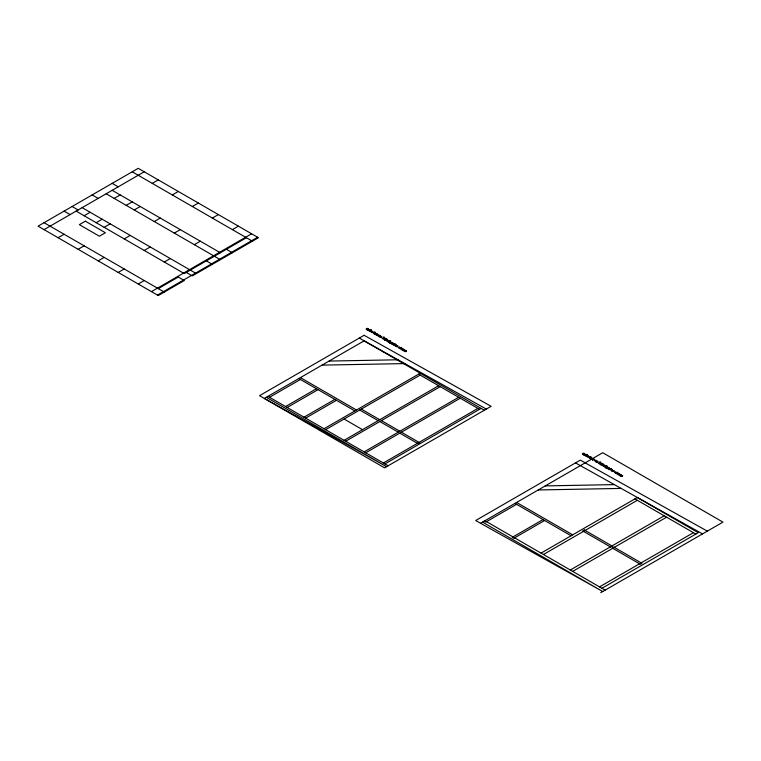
<?xml version="1.0" encoding="UTF-8"?>
<svg xmlns="http://www.w3.org/2000/svg" width="761" height="761" viewBox="0 0 761 761"><rect width="100%" height="100%" fill="white"/><g stroke="black" fill="none" stroke-linecap="round" stroke-linejoin="round"><path stroke-width="1.14" d="M368.001 329.018L366.621 329.247M584.201 453.794L582.812 454.089M366.574 329.094L367.982 328.828M582.755 453.917L584.172 453.651M393.161 344.429L394.493 344.115M609.352 469.252L610.683 468.947M369.57 329.894L368.267 330.226M585.761 454.726L584.828 455.354L586.075 454.783M394.512 344.353L393.247 344.647M610.722 469.128L609.418 469.461M392.847 344.353L394.579 343.905M609.038 469.185L610.76 468.738M383.154 339.358L383.601 339.282M599.345 464.191L599.792 464.105M374.06 333.366L375.363 333.756M391.63 343.515L392.933 343.905M590.241 458.198L591.544 458.588M607.811 468.338L609.114 468.728M368.191 329.989L369.523 329.665M584.372 454.821L585.704 454.498M369.884 329.979L368.172 330.407M388.919 340.88L387.454 341.508L388.414 340.947M605.109 465.684L603.635 466.331L604.605 465.77M385.951 339.71L384.952 339.872M602.17 464.495L601.2 464.724M375.363 333.451L374.498 333.023L375.458 333.137M392.961 343.563L392.067 343.173L393.028 343.287M591.544 458.274L590.679 457.856L591.649 457.97M609.152 468.395L608.248 467.996L609.219 468.11M399.287 347.853L398.193 347.511L399.468 348.034M588.729 457.237L587.625 456.914L588.909 457.418M615.468 472.676L614.374 472.353L615.649 472.866M387.606 340.414L386.598 341.004L388.462 340.624M603.796 465.247L602.779 465.837L604.653 465.447M372.947 332.871L374.916 332.005L373.366 332.899M399.696 348.31L401.656 347.444L400.115 348.338M589.128 457.703L591.097 456.838L589.556 457.722M615.877 473.142L617.846 472.277L616.296 473.171M390.526 341.546L389.213 341.67M390.764 341.699C391.458 340.548 388.291 340.823 390.564 341.232M606.688 466.388L605.395 466.493M606.955 466.531C607.62 465.371 604.434 465.675 606.745 466.055M371.663 331.206L371.625 331.225A3.605 2.083 0 0 1 371.045 331.054L371.035 331.064M377.18 334.412L375.934 334.85L376.866 334.317M380.12 336.134L378.892 336.562L379.825 336.02M396.291 345.465L395.064 345.894L395.996 345.351M404.842 350.402L403.606 350.831L404.548 350.288M593.352 459.254L592.115 459.682L593.057 459.14M596.31 460.957L595.073 461.385L596.006 460.843M612.481 470.298L611.245 470.726L612.177 470.184M621.024 475.235L619.796 475.663L620.729 475.121M371.244 331.739L371.901 331.358M381.042 337.389L381.699 337.009M397.213 346.731L397.87 346.35M402.655 349.87L403.235 349.537M405.765 351.668L406.345 351.325M587.435 456.562L588.082 456.181M597.233 462.222L597.88 461.841M613.404 471.554L614.051 471.173M621.956 476.491L622.603 476.11M44.062 229.632L144.238 171.796M84.129 215.753L90.14 212.281M114.179 198.402L120.19 194.93M58.083 237.727L64.095 234.255M152.248 183.363L158.259 179.891M96.152 222.688L102.164 219.216M126.202 205.337L132.214 201.874M104.162 227.32L110.174 223.848M134.212 209.969L140.224 206.497M78.117 249.294L84.129 245.822M172.281 194.93L178.293 191.458M124.195 238.887L130.207 235.415M154.255 221.537L160.257 218.065M98.15 260.861L104.162 257.389M192.314 206.497L198.326 203.025M144.238 250.455L150.24 246.983M174.288 233.104L180.3 229.632M118.193 272.428L124.195 268.956M212.348 218.065L218.359 214.592M164.271 262.022L170.283 258.55M194.321 244.671L200.333 241.199M138.226 283.996L144.238 280.524M232.39 229.632L238.393 226.16M151.449 291.625L251.615 233.798M158.259 288.619L178.293 277.052L184.305 280.524L158.259 295.563L38.05 226.16L138.226 168.324L258.436 237.727L192.314 275.901L186.302 272.428M246.412 237.727L184.305 273.589L76.119 211.12M157.46 295.097L257.627 237.261M367.934 330.065C365.993 331.149 368.752 328.457 369.865 329.703M269.556 397.29L300.405 379.473M285.584 406.545L316.433 388.728M394.778 344.248C397.137 343.144 393.342 345.76 392.904 344.647M287.182 407.468L318.041 389.651M304.01 417.18L334.869 399.373M305.618 418.112L336.467 400.296M324.053 428.747L420.215 373.232M325.651 429.68L420.215 375.078M344.086 440.315L438.65 385.722M345.684 441.237L440.248 386.645M364.119 451.882L458.683 397.29M365.718 452.805L460.281 398.212M383.354 462.992L477.918 408.391M384.952 463.915L481.123 408.391M584.115 454.888C582.184 455.972 584.962 453.271 586.056 454.526M707.321 531.14L580.301 460.12L475.72 520.495L480.533 523.273L602.741 452.719L722.95 522.113L600.743 592.676M516.595 504.305L485.737 522.113L484.139 521.19M610.969 469.08C612.986 468.167 609.532 470.564 609.085 469.47M543.04 519.573L512.182 537.38L513.789 538.312L544.638 520.495M541.033 553.114L637.337 497.513L698.237 532.681L601.941 588.282M543.44 554.503L637.337 500.291M570.284 570.008L664.182 515.796M572.691 571.387L666.588 517.185M599.535 586.893L693.433 532.681M405.775 351.373L405.794 351.354A2.835 1.636 0 0 1 405.394 351.125L405.271 351.078M385.028 339.358L385.96 339.416M601.209 464.181L602.151 464.239M597.166 461.965L597.347 461.86A2.835 1.636 0 0 1 596.862 461.68L596.776 461.651M613.318 471.306L613.518 471.202A2.835 1.636 0 0 1 613.033 471.011L612.966 470.992M390.184 343.316L392.086 342.507L389.708 343.487M371.13 331.511L371.368 331.377A2.835 1.636 0 0 1 370.883 331.197L370.797 331.168M606.355 468.148L608.277 467.33L605.87 468.3M587.33 456.324L587.549 456.21A2.835 1.636 0 0 1 587.064 456.02L586.978 455.991M618.722 474.464L618.959 474.341A2.835 1.636 0 0 1 618.474 474.16L618.37 474.122M380.909 337.171L381.166 337.037A2.835 1.636 0 0 1 380.681 336.847L380.548 336.809M397.08 346.502L397.337 346.369A2.835 1.636 0 0 1 396.842 346.188L396.719 346.141M402.512 349.641L402.778 349.508A2.835 1.636 0 0 1 402.284 349.328L402.16 349.28M621.813 476.272L622.07 476.139A2.835 1.636 0 0 1 621.585 475.948M603.235 464.895C601.171 466.113 602.883 464.067 604.148 464.923M372.719 332.595L371.463 332.034L372.557 332.395A2.293 1.322 0 0 0 372.414 332.11A4.794 2.768 0 0 1 372.196 331.882L372.814 331.435L373.128 332.024M387.054 340.072C385.123 341.204 386.607 339.263 387.967 340.091M390.583 341.784L388.976 341.841M606.774 466.617L605.157 466.674M617.704 473.247L616.372 473.684L618.113 473.076M401.523 348.414L400.191 348.852L401.932 348.243M370.978 331.549L370.331 331.435M380.728 337.218L380.158 337.104M396.938 346.54L396.3 346.426M402.341 349.689L401.722 349.556M405.451 351.487L404.881 351.382M587.159 456.381L586.046 456.143M596.976 462.032L595.863 461.832M613.147 471.373L612.025 471.145M618.522 474.522L617.447 474.255M621.632 476.319L620.586 476.101M380.995 336.4L380.51 336.295L381.794 336.543M397.166 345.732L396.681 345.637L397.965 345.884M597.185 461.223L596.691 461.128L597.984 461.375M613.356 470.564L612.862 470.46L614.156 470.707M621.899 475.501L621.414 475.397L622.698 475.644M405.718 350.669L405.233 350.574L406.517 350.821M618.788 473.703L618.303 473.599L619.587 473.846M388.034 340.414L388.919 340.69M604.215 465.247L605.1 465.523M402.607 348.871L402.122 348.776L403.406 349.023M587.387 455.573L586.893 455.468L588.186 455.715M371.197 330.74L370.712 330.645L371.996 330.892M329.075 361.075L398.041 359.782M322.046 365.128L404.852 363.587M545.257 485.899L614.232 484.614M538.227 489.96L621.033 488.419M386.36 338.845L385.408 339.092L386.246 339.825A0.97 0.561 0 0 1 384.571 339.92M370.845 331.71L369.856 331.292M380.605 337.361L379.682 336.999M396.776 346.693L395.834 346.303M402.217 349.841L401.294 349.48M405.328 351.63L404.395 351.259M586.997 456.533L586.331 456.381M596.786 462.193L596.044 461.984M612.957 471.525L612.263 471.354M618.398 474.664L617.704 474.493M621.509 476.462L620.795 476.281M602.541 463.677L601.599 463.915L602.427 464.657A0.97 0.561 0 0 1 600.752 464.752M404.576 349.927L402.674 350.298L404.129 349.461L404.842 349.832M380.738 336.676L380.833 336.714A3.605 2.083 0 0 0 381.356 336.923M396.909 346.008L397.004 346.055A3.605 2.083 0 0 0 397.527 346.265M402.35 349.156L402.445 349.194A3.605 2.083 0 0 0 402.959 349.404M405.461 350.945L405.556 350.992A3.605 2.083 0 0 0 406.079 351.202M587.131 455.849L587.226 455.887A3.605 2.083 0 0 0 587.739 456.096M596.928 461.508L597.024 461.546A3.605 2.083 0 0 0 597.537 461.756M613.1 470.84L613.195 470.878A3.605 2.083 0 0 0 613.708 471.088M621.642 475.777L621.737 475.815A3.605 2.083 0 0 0 622.26 476.025M399.867 347.463L399.554 346.873L398.935 347.32A4.794 2.768 0 0 0 399.164 347.549A2.293 1.322 0 0 1 399.325 347.729M589.309 456.857L588.995 456.258L588.377 456.705A4.794 2.768 0 0 0 588.605 456.942A2.293 1.322 0 0 1 588.767 457.123M616.058 472.296L615.744 471.696L615.126 472.143A4.794 2.768 0 0 0 615.345 472.381A2.293 1.322 0 0 1 615.506 472.562M593.085 458.778C590.546 459.054 591.392 458.198 593.352 458.683M386.636 339.311L386.969 338.93A1.094 0.628 0 0 0 386.664 338.74L385.037 339.025L384.628 339.891M602.817 464.134L603.112 463.715A1.094 0.628 0 0 0 602.845 463.573L601.219 463.858L600.81 464.724M377.171 333.851L376.448 333.48L375.002 334.317L376.904 333.946M596.31 460.386C594.902 459.996 593.209 460.671 596.044 460.481M612.481 469.727C611.054 469.385 609.428 469.994 612.215 469.813M621.024 474.664L620.31 474.284L618.864 475.121L620.767 474.75M380.12 335.563L379.406 335.182L377.96 336.02L379.853 335.649M396.291 344.895L395.577 344.524L394.131 345.361L396.024 344.99M486.327 409.085L364.119 340.842L264.343 398.441L386.559 466.693L266.35 397.29M702.517 533.918L575.497 462.897M480.533 523.273L602.741 591.516L482.531 522.113M132.214 171.796L252.424 241.199M388.538 341.86L389.518 342.421L387.958 341.794M604.729 466.683L605.708 467.254L604.148 466.626M112.181 183.363L118.193 186.835M226.378 249.294L232.39 252.766M112.181 190.307L220.367 252.766M359.306 338.065L484.329 410.246M106.169 193.77L219.568 259.244M418.617 374.155L479.516 409.313M634.931 498.902L695.839 534.07M92.148 194.93L98.15 198.402M206.345 260.861L212.348 264.333M82.131 207.648L195.52 273.123M72.105 206.497L78.117 209.969M64.095 211.12L70.107 214.592M44.062 222.688L164.271 292.091M381.432 420.605L399.867 431.249M361.313 409.085L379.749 419.73M401.399 432.21L419.825 442.854L418.227 443.777L399.791 433.142M379.834 421.527L398.26 432.172M359.715 410.008L378.141 420.652M300.405 377.627L356.509 410.008M516.595 502.45L572.691 534.84M298.807 378.55L354.902 410.94M514.988 503.382L571.083 535.763M344.086 419.035L362.512 429.68M484.938 520.724L605.147 590.127M267.948 396.367L388.158 465.761M391.696 343.744L392.695 344.029M590.298 458.417L591.316 458.712A1.037 0.599 0 0 1 589.946 458.17A1.037 0.599 0 0 1 591.383 457.637A1.037 0.599 0 0 1 591.716 458.607M374.117 333.584L375.125 333.889A1.037 0.599 0 0 1 373.765 333.337A1.037 0.599 0 0 1 375.202 332.804A1.037 0.599 0 0 1 375.525 333.775M607.858 468.548L608.886 468.862A1.037 0.599 0 0 1 607.516 468.31A1.037 0.599 0 0 1 608.952 467.777A1.037 0.599 0 0 1 609.285 468.747M604.339 466.522A1.883 1.094 0 0 1 605.375 466.541M619.15 474.236A3.605 2.083 0 0 1 618.636 474.017M388.148 341.699A1.883 1.094 0 0 1 389.185 341.718M392.724 344.067A1.037 0.599 0 0 1 391.335 343.487A1.037 0.599 0 0 1 392.771 342.954A1.037 0.599 0 0 1 393.095 343.924M85.356 221.185L79.344 224.657L99.377 236.214L105.389 232.752L85.356 221.185M371.092 329.741L369.085 330.902L371.092 329.741M364.119 335.287L259.539 395.672L384.552 467.844L491.14 406.307L364.119 335.287M378.008 334.374L376.562 335.211L378.008 334.374M378.559 334.06L378.559 334.06M383.772 337.094L384.514 337.798A3.986 2.302 0 0 0 382.079 338.407L382.326 338.54A3.672 2.121 0 0 1 382.964 338.274A4.414 2.549 0 0 1 384.876 337.951L383.772 337.094M392.391 342.041L392.391 342.041M587.273 454.574L585.276 455.734L587.273 454.574M594.198 459.206L592.743 460.044L594.198 459.206M594.75 458.883L594.75 458.883M599.953 461.927L600.695 462.621A3.986 2.302 0 0 0 598.27 463.23L598.507 463.373A3.672 2.121 0 0 1 599.154 463.107A4.414 2.549 0 0 1 601.057 462.774L599.953 461.927M608.581 466.874L608.581 466.874M584.305 529.989L582.698 530.912L610.75 547.102L612.348 546.179L584.305 529.989M613.908 547.13L612.31 548.053L640.353 564.253L641.961 563.321L613.908 547.13M582.897 454.384A1.075 0.628 0 0 0 584.534 453.87A1.075 0.628 0 0 0 582.945 453.309A1.075 0.628 0 0 0 582.897 454.384M366.707 329.561A1.075 0.628 0 0 0 368.353 329.047A1.075 0.628 0 0 0 366.764 328.476A1.075 0.628 0 0 0 366.707 329.561"/></g></svg>
